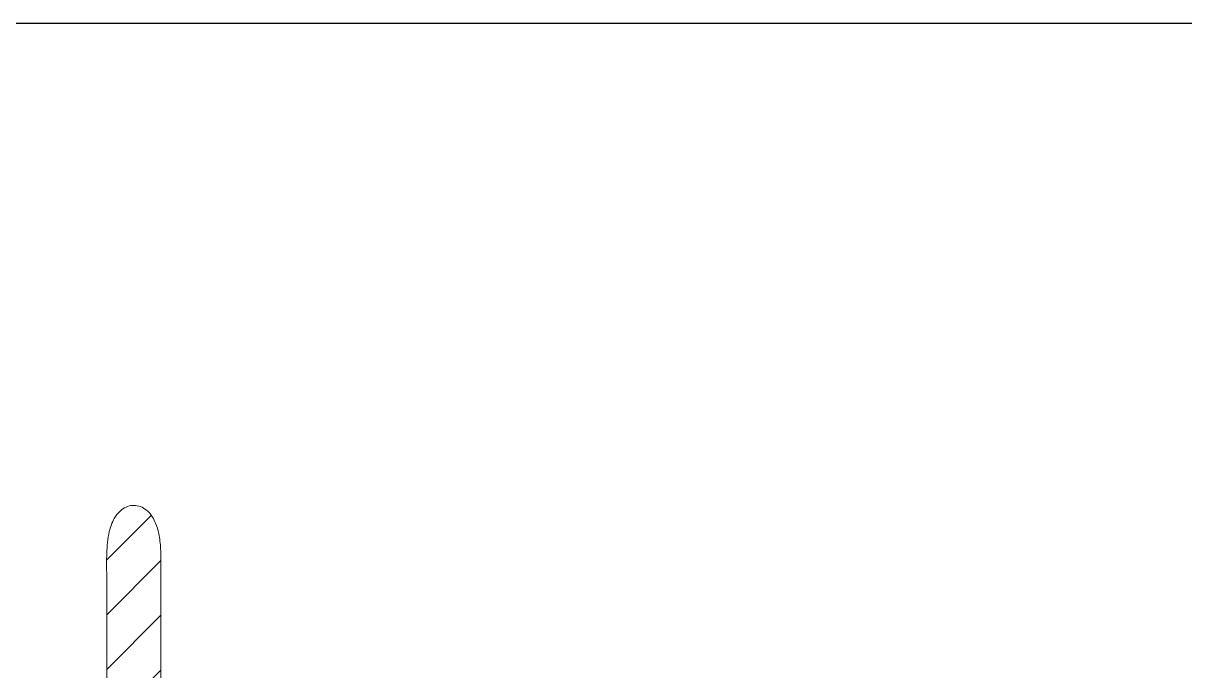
# Model space of a CAD drawing. Extents: x 14808 to 20058, y -13198 to -11680.
# Drawn here: x 18836.9 to 18911.9, y -12596.3 to -12554.4 of the extents above; entities that cross this region are included whole.
import ezdxf

# ---------------------------------------------------------------- set-up
doc = ezdxf.new("R2010")
doc.units = 0
doc.header["$LTSCALE"] = 7
doc.header["$MEASUREMENT"] = 0
doc.layers.get('0').update_dxf_attribs({"color": 2, "linetype": 'CONTINUOUS'})
doc.layers.add('TXT', color=4, linetype='CONTINUOUS')

msp = doc.modelspace()

# ---------------------------------------------------------------- hatches: boundary and pattern name
at = {"linetype": 'Continuous', "lineweight": 0}
h = msp.add_hatch(dxfattribs=at)
h.set_pattern_fill('ANSI31', color=2, scale=20, style=0)
h.set_pattern_definition([(45, (42.8808, 0), (-1.76776695, 1.76776695), [])])
edge = h.paths.add_edge_path(flags=0)
edge.add_spline(control_points=[(18845.754, -12590.103), (18845.754, -12589.119), (18845.808, -12588.11), (18845.559, -12587.158), (18845.482, -12586.866), (18845.371, -12586.577), (18845.209, -12586.322), (18845.102, -12586.154), (18844.97, -12585.997), (18844.815, -12585.871), (18844.701, -12585.779), (18844.573, -12585.702), (18844.436, -12585.649), (18844.299, -12585.597), (18844.15, -12585.568), (18844.004, -12585.568), (18843.971, -12585.568), (18843.938, -12585.569), (18843.906, -12585.572), (18843.77, -12585.583), (18843.634, -12585.619), (18843.51, -12585.675), (18843.365, -12585.739), (18843.23, -12585.831), (18843.114, -12585.938), (18842.968, -12586.073), (18842.845, -12586.235), (18842.746, -12586.408), (18842.594, -12586.672), (18842.492, -12586.966), (18842.423, -12587.262), (18842.206, -12588.186), (18842.254, -12589.154), (18842.254, -12590.103)], knot_values=[0.032888, 0.032888, 0.032888, 0.032888, 0.03895, 0.03895, 0.03895, 0.040793, 0.040793, 0.040793, 0.042009, 0.042009, 0.042009, 0.042896, 0.042896, 0.042896, 0.043789, 0.043789, 0.043789, 0.043985, 0.043985, 0.043985, 0.044815, 0.044815, 0.044815, 0.04578, 0.04578, 0.04578, 0.04699, 0.04699, 0.04699, 0.048851, 0.048851, 0.048851, 0.054724, 0.054724, 0.054724, 0.054724], weights=[1, 1, 1, 1, 1, 1, 1, 1, 1, 1, 1, 1, 1, 1, 1, 1, 1, 1, 1, 1, 1, 1, 1, 1, 1, 1, 1, 1, 1, 1, 1, 1, 1, 1], degree=3, periodic=0)
edge.add_line((18842.254, -12590.103), (18842.254, -12601.353))
edge.add_line((18842.254, -12601.353), (18842.879, -12601.353))
edge.add_line((18842.879, -12601.353), (18842.879, -12597.353))
edge.add_line((18842.879, -12597.353), (18845.129, -12597.353))
edge.add_line((18845.129, -12597.353), (18845.129, -12601.353))
edge.add_line((18845.129, -12601.353), (18845.754, -12601.353))
edge.add_line((18845.754, -12601.353), (18845.754, -12590.103))

# ---------------------------------------------------------------- linework, layer by layer
at = {"color": 7, "linetype": 'Continuous', "lineweight": 15}
for p, q in [((18842.254, -12590.103), (18842.254, -12601.353)), ((18845.754, -12601.353), (18845.754, -12590.103))]:
    msp.add_line(p, q, dxfattribs=at)
msp.add_open_spline([(18842.254, -12590.103), (18842.247, -12589.626), (18842.234, -12588.677), (18842.338, -12587.419), (18842.659, -12586.482), (18843.064, -12585.945), (18843.478, -12585.661), (18843.802, -12585.575), (18844.118, -12585.562), (18844.446, -12585.625), (18844.875, -12585.883), (18845.3, -12586.389), (18845.598, -12587.176), (18845.741, -12588.127), (18845.764, -12589.114), (18845.757, -12589.773), (18845.754, -12590.103)], degree=3, knots=[0, 0, 0, 0, 0.133798, 0.266745, 0.352242, 0.40804, 0.452539, 0.490836, 0.499985, 0.5412, 0.582247, 0.638346, 0.723147, 0.814951, 0.907443, 1, 1, 1, 1], dxfattribs=at)
at = {"layer": 'TXT'}
msp.add_line((18415.5, -12554.428), (19195.5, -12554.428), dxfattribs=at)

doc.saveas('drawing.dxf')
